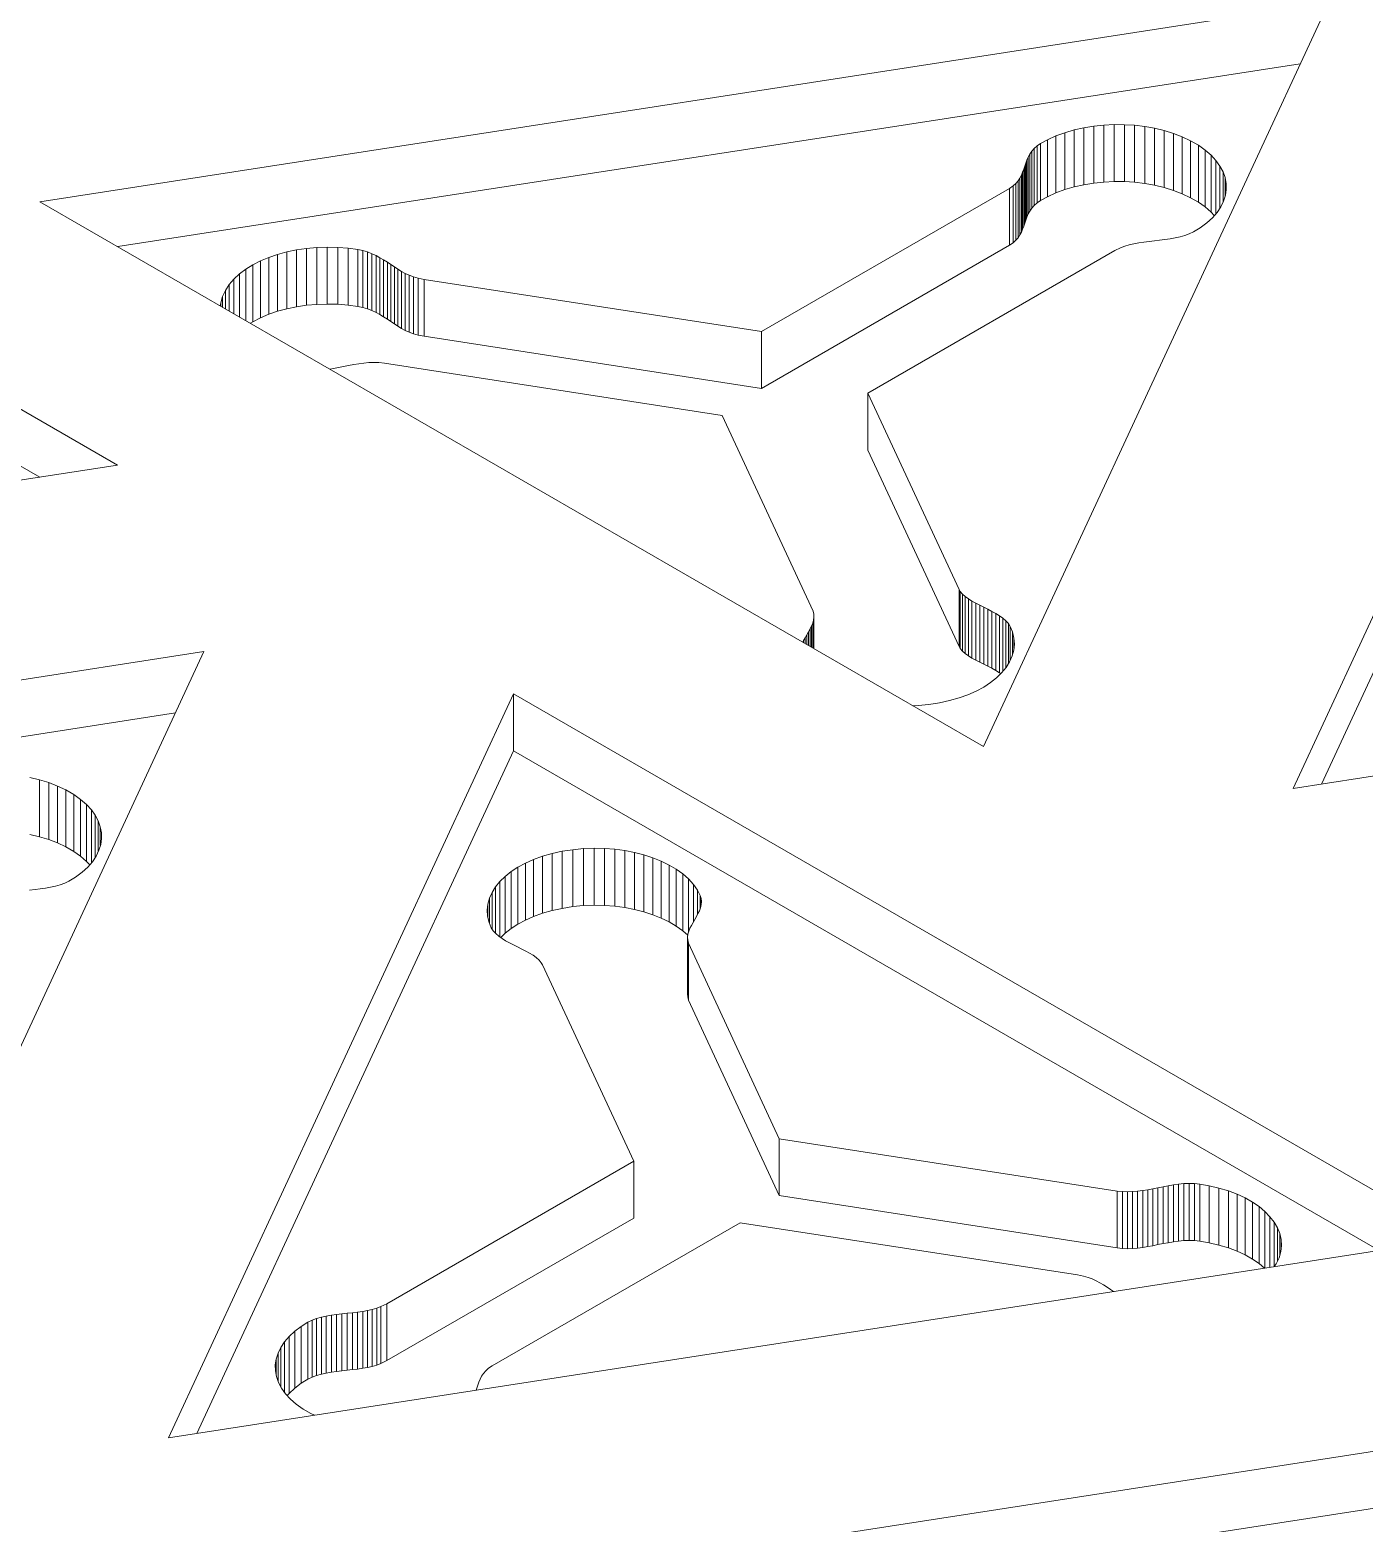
# Model space of a CAD drawing. Header units: inches. Extents: x 2.5 to 18.9, y 2.6 to 12.3.
# Drawn here: x 5.254 to 6.45, y 6.113 to 7.452 of the extents above; entities that cross this region are included whole.
import ezdxf

# ---------------------------------------------------------------- set-up
doc = ezdxf.new("R2010")
doc.units = ezdxf.units.IN
doc.header["$MEASUREMENT"] = 0

# ---------------------------------------------------------------- blocks, each defined once
blk = doc.blocks.new('A$C39963D99')
at = {"color": 0, "linetype": 'Continuous', "lineweight": 0, "extrusion": (3.33067e-16, 0.816497, 0.57735)}
for p, q in [((7.623, -3.0515), (8.4687, -3.5397)), ((8.399, -3.5505), (7.623, -3.1025)), ((8.3991, -3.3036), (9.5542, -3.1249)), ((9.5542, -3.1249), (9.2447, -3.7918)), ((9.5223, -3.8295), (9.8317, -3.1626)), ((9.5287, -3.1799), (8.4688, -3.3438)), ((9.8317, -3.2137), (9.5478, -3.8256)), ((9.3178, -3.2417), (9.3262, -3.2393)), ((9.3262, -3.2393), (9.3349, -3.2373)), ((9.3262, -3.2903), (9.3262, -3.2393)), ((9.3349, -3.2373), (9.3438, -3.2359)), ((9.3349, -3.2884), (9.3349, -3.2373)), ((9.3438, -3.2359), (9.3528, -3.235)), ((9.3438, -3.2869), (9.3438, -3.2359)), ((9.3528, -3.235), (9.362, -3.2345)), ((9.3528, -3.286), (9.3528, -3.235)), ((9.362, -3.2856), (9.362, -3.2345)), ((9.362, -3.2345), (9.3711, -3.2346)), ((9.3711, -3.2856), (9.3711, -3.2346)), ((9.3711, -3.2346), (9.3803, -3.2351)), ((9.3803, -3.2862), (9.3803, -3.2351)), ((9.3803, -3.2351), (9.3893, -3.2362)), ((9.3893, -3.2872), (9.3893, -3.2362)), ((9.3893, -3.2362), (9.3981, -3.2378)), ((9.3981, -3.2888), (9.3981, -3.2378)), ((9.3981, -3.2378), (9.4067, -3.2398)), ((9.2928, -3.2536), (9.2959, -3.2514)), ((9.2959, -3.2514), (9.3022, -3.248)), ((9.2959, -3.3025), (9.2959, -3.2514)), ((9.3022, -3.248), (9.3098, -3.2446)), ((9.3022, -3.2991), (9.3022, -3.248)), ((9.3098, -3.2446), (9.3178, -3.2417)), ((9.3098, -3.2956), (9.3098, -3.2446)), ((9.3178, -3.2927), (9.3178, -3.2417)), ((9.4067, -3.2908), (9.4067, -3.2398)), ((9.4067, -3.2398), (9.415, -3.2423)), ((9.415, -3.2934), (9.415, -3.2423)), ((9.415, -3.2423), (9.423, -3.2454)), ((9.423, -3.2964), (9.423, -3.2454)), ((9.423, -3.2454), (9.4305, -3.2489)), ((9.4305, -3.3), (9.4305, -3.2489)), ((9.4305, -3.2489), (9.4374, -3.2529)), ((9.2838, -3.2663), (9.285, -3.2636)), ((9.285, -3.2636), (9.2864, -3.261)), ((9.285, -3.3146), (9.285, -3.2636)), ((9.2864, -3.261), (9.2881, -3.2584)), ((9.2864, -3.312), (9.2864, -3.261)), ((9.2881, -3.2584), (9.2902, -3.256)), ((9.2881, -3.3094), (9.2881, -3.2584)), ((9.2902, -3.256), (9.2928, -3.2536)), ((9.2902, -3.307), (9.2902, -3.256)), ((9.2928, -3.3047), (9.2928, -3.2536)), ((9.4374, -3.304), (9.4374, -3.2529)), ((9.4374, -3.2529), (9.4436, -3.2573)), ((9.4436, -3.3083), (9.4436, -3.2573)), ((9.4436, -3.2573), (9.4488, -3.2619)), ((9.4488, -3.3129), (9.4488, -3.2619)), ((9.4488, -3.2619), (9.4532, -3.2666)), ((9.2788, -3.2798), (9.2799, -3.2772)), ((9.2799, -3.2772), (9.2809, -3.2745)), ((9.2799, -3.3282), (9.2799, -3.2772)), ((9.2809, -3.2745), (9.2818, -3.2718)), ((9.2809, -3.3255), (9.2809, -3.2745)), ((9.2818, -3.2718), (9.2828, -3.269)), ((9.2818, -3.3228), (9.2818, -3.2718)), ((9.2828, -3.269), (9.2838, -3.2663)), ((9.2828, -3.32), (9.2828, -3.269)), ((9.2838, -3.3173), (9.2838, -3.2663)), ((9.4532, -3.3143), (9.4532, -3.2666)), ((9.4532, -3.2666), (9.4568, -3.2716)), ((9.4568, -3.3093), (9.4568, -3.2716)), ((9.4568, -3.2716), (9.4595, -3.2767)), ((9.4595, -3.3041), (9.4595, -3.2767)), ((9.4595, -3.2767), (9.4613, -3.2819)), ((9.0458, -3.42), (9.2682, -3.2916)), ((9.2682, -3.2916), (9.2714, -3.2894)), ((9.2682, -3.3426), (9.2682, -3.2916)), ((9.2714, -3.2894), (9.2738, -3.2872)), ((9.2714, -3.3404), (9.2714, -3.2894)), ((9.2738, -3.2872), (9.2758, -3.2848)), ((9.2738, -3.3382), (9.2738, -3.2872)), ((9.2758, -3.2848), (9.2774, -3.2824)), ((9.2758, -3.3359), (9.2758, -3.2848)), ((9.2774, -3.2824), (9.2788, -3.2798)), ((9.2774, -3.3334), (9.2774, -3.2824)), ((9.2788, -3.3308), (9.2788, -3.2798)), ((9.3178, -3.2927), (9.3098, -3.2956)), ((9.3262, -3.2903), (9.3178, -3.2927)), ((9.3349, -3.2884), (9.3262, -3.2903)), ((9.3438, -3.2869), (9.3349, -3.2884)), ((9.3528, -3.286), (9.3438, -3.2869)), ((9.362, -3.2856), (9.3528, -3.286)), ((9.3711, -3.2856), (9.362, -3.2856)), ((9.3803, -3.2862), (9.3711, -3.2856)), ((9.3893, -3.2872), (9.3803, -3.2862)), ((9.3981, -3.2888), (9.3893, -3.2872)), ((9.4067, -3.2908), (9.3981, -3.2888)), ((9.415, -3.2934), (9.4067, -3.2908)), ((9.4613, -3.2988), (9.4613, -3.2819)), ((9.4613, -3.2819), (9.4623, -3.2872)), ((9.4624, -3.2925), (9.4616, -3.2978)), ((9.4623, -3.2933), (9.4623, -3.2872)), ((9.4623, -3.2872), (9.4624, -3.2925)), ((9.2447, -3.7918), (8.3991, -3.3036)), ((9.2928, -3.3047), (9.2902, -3.307)), ((9.2959, -3.3025), (9.2928, -3.3047)), ((9.3022, -3.2991), (9.2959, -3.3025)), ((9.3098, -3.2956), (9.3022, -3.2991)), ((9.423, -3.2964), (9.415, -3.2934)), ((9.4305, -3.3), (9.423, -3.2964)), ((9.4374, -3.304), (9.4305, -3.3)), ((9.4436, -3.3083), (9.4374, -3.304)), ((9.46, -3.303), (9.4575, -3.3081)), ((9.4616, -3.2978), (9.46, -3.303)), ((9.2838, -3.3173), (9.2828, -3.32)), ((9.285, -3.3146), (9.2838, -3.3173)), ((9.2864, -3.312), (9.285, -3.3146)), ((9.2881, -3.3094), (9.2864, -3.312)), ((9.2902, -3.307), (9.2881, -3.3094)), ((9.4488, -3.3129), (9.4436, -3.3083)), ((9.45, -3.318), (9.4449, -3.3226)), ((9.4517, -3.316), (9.4488, -3.3129)), ((9.4542, -3.3132), (9.45, -3.318)), ((9.4575, -3.3081), (9.4542, -3.3132)), ((9.2788, -3.3308), (9.2774, -3.3334)), ((9.2799, -3.3282), (9.2788, -3.3308)), ((9.2809, -3.3255), (9.2799, -3.3282)), ((9.2818, -3.3228), (9.2809, -3.3255)), ((9.2828, -3.32), (9.2818, -3.3228)), ((9.4293, -3.3324), (9.4253, -3.3339)), ((9.4331, -3.3306), (9.4293, -3.3324)), ((9.439, -3.327), (9.4331, -3.3306)), ((9.4449, -3.3226), (9.439, -3.327)), ((8.629, -3.3467), (8.638, -3.3454)), ((8.638, -3.3454), (8.6472, -3.3446)), ((8.638, -3.3964), (8.638, -3.3454)), ((8.6472, -3.3446), (8.6565, -3.3442)), ((8.6472, -3.3956), (8.6472, -3.3446)), ((8.6565, -3.3953), (8.6565, -3.3442)), ((8.6565, -3.3442), (8.666, -3.3445)), ((8.666, -3.3955), (8.666, -3.3445)), ((8.666, -3.3445), (8.6755, -3.3452)), ((8.6755, -3.3963), (8.6755, -3.3452)), ((8.6755, -3.3452), (8.6839, -3.3464)), ((9.2682, -3.3426), (9.0458, -3.471)), ((9.2714, -3.3404), (9.2682, -3.3426)), ((9.2738, -3.3382), (9.2714, -3.3404)), ((9.2758, -3.3359), (9.2738, -3.3382)), ((9.2774, -3.3334), (9.2758, -3.3359)), ((9.3676, -3.3448), (9.3625, -3.3473)), ((9.3714, -3.3434), (9.3676, -3.3448)), ((9.3754, -3.3422), (9.3714, -3.3434)), ((9.3797, -3.3413), (9.3754, -3.3422)), ((9.3841, -3.3405), (9.3797, -3.3413)), ((9.3886, -3.3398), (9.3841, -3.3405)), ((9.3933, -3.3393), (9.3886, -3.3398)), ((9.398, -3.3387), (9.3933, -3.3393)), ((9.4027, -3.3382), (9.398, -3.3387)), ((9.4074, -3.3376), (9.4027, -3.3382)), ((9.4121, -3.3369), (9.4074, -3.3376)), ((9.4167, -3.3361), (9.4121, -3.3369)), ((9.4211, -3.3351), (9.4167, -3.3361)), ((9.4253, -3.3339), (9.4211, -3.3351)), ((8.5899, -3.3601), (8.5968, -3.3566)), ((8.5968, -3.3566), (8.6042, -3.3535)), ((8.5968, -3.4077), (8.5968, -3.3566)), ((8.6042, -3.3535), (8.6121, -3.3508)), ((8.6042, -3.4045), (8.6042, -3.3535)), ((8.6121, -3.3508), (8.6204, -3.3485)), ((8.6121, -3.4018), (8.6121, -3.3508)), ((8.6204, -3.3485), (8.629, -3.3467)), ((8.6204, -3.3996), (8.6204, -3.3485)), ((8.629, -3.3978), (8.629, -3.3467)), ((8.6839, -3.3974), (8.6839, -3.3464)), ((8.6839, -3.3464), (8.6885, -3.3474)), ((8.6885, -3.3984), (8.6885, -3.3474)), ((8.6885, -3.3474), (8.6927, -3.3486)), ((8.6927, -3.3997), (8.6927, -3.3486)), ((8.6927, -3.3486), (8.6967, -3.3502)), ((8.6967, -3.4012), (8.6967, -3.3502)), ((8.6967, -3.3502), (8.7004, -3.3519)), ((8.7004, -3.4029), (8.7004, -3.3519)), ((8.7004, -3.3519), (8.7039, -3.3538)), ((8.7039, -3.4048), (8.7039, -3.3538)), ((8.7039, -3.3538), (8.7072, -3.3558)), ((8.7072, -3.4068), (8.7072, -3.3558)), ((8.7072, -3.3558), (8.7105, -3.3579)), ((8.7105, -3.4089), (8.7105, -3.3579)), ((8.7105, -3.3579), (8.7136, -3.36)), ((9.3625, -3.3473), (9.1412, -3.4751)), ((8.5687, -3.3778), (8.5729, -3.3729)), ((8.5729, -3.3729), (8.5779, -3.3683)), ((8.5729, -3.404), (8.5729, -3.3729)), ((8.5779, -3.3683), (8.5836, -3.364)), ((8.5779, -3.4068), (8.5779, -3.3683)), ((8.5836, -3.364), (8.5899, -3.3601)), ((8.5836, -3.4101), (8.5836, -3.364)), ((8.5899, -3.4112), (8.5899, -3.3601)), ((8.7136, -3.411), (8.7136, -3.36)), ((8.7136, -3.36), (8.7168, -3.3621)), ((8.7168, -3.4131), (8.7168, -3.3621)), ((8.7168, -3.3621), (8.72, -3.3641)), ((8.72, -3.4152), (8.72, -3.3641)), ((8.72, -3.3641), (8.7232, -3.3661)), ((8.7232, -3.4171), (8.7232, -3.3661)), ((8.7232, -3.3661), (8.7266, -3.3679)), ((8.7266, -3.4189), (8.7266, -3.3679)), ((8.7266, -3.3679), (8.7302, -3.3695)), ((8.7302, -3.4206), (8.7302, -3.3695)), ((8.7302, -3.3695), (8.7339, -3.371)), ((8.7339, -3.422), (8.7339, -3.371)), ((8.7339, -3.371), (8.738, -3.3721)), ((8.738, -3.4232), (8.738, -3.3721)), ((8.738, -3.3721), (8.7434, -3.3732)), ((8.5627, -3.3886), (8.5653, -3.3831)), ((8.5653, -3.3831), (8.5687, -3.3778)), ((8.5653, -3.3995), (8.5653, -3.3831)), ((8.5687, -3.4015), (8.5687, -3.3778)), ((8.7434, -3.4242), (8.7434, -3.3732)), ((8.7434, -3.3732), (9.0458, -3.42)), ((8.5608, -3.397), (8.5612, -3.3941)), ((8.5612, -3.3941), (8.5627, -3.3886)), ((8.5612, -3.3972), (8.5612, -3.3941)), ((8.5627, -3.3981), (8.5627, -3.3886)), ((8.6204, -3.3996), (8.6121, -3.4018)), ((8.629, -3.3978), (8.6204, -3.3996)), ((8.638, -3.3964), (8.629, -3.3978)), ((8.6472, -3.3956), (8.638, -3.3964)), ((8.6565, -3.3953), (8.6472, -3.3956)), ((8.666, -3.3955), (8.6565, -3.3953)), ((8.6755, -3.3963), (8.666, -3.3955)), ((8.6839, -3.3974), (8.6755, -3.3963)), ((8.6885, -3.3984), (8.6839, -3.3974)), ((8.6927, -3.3997), (8.6885, -3.3984)), ((8.6967, -3.4012), (8.6927, -3.3997)), ((8.5899, -3.4112), (8.5878, -3.4125)), ((8.5968, -3.4077), (8.5899, -3.4112)), ((8.6042, -3.4045), (8.5968, -3.4077)), ((8.6121, -3.4018), (8.6042, -3.4045)), ((8.7004, -3.4029), (8.6967, -3.4012)), ((8.7039, -3.4048), (8.7004, -3.4029)), ((8.7072, -3.4068), (8.7039, -3.4048)), ((8.7105, -3.4089), (8.7072, -3.4068)), ((8.7136, -3.411), (8.7105, -3.4089)), ((8.7168, -3.4131), (8.7136, -3.411)), ((8.72, -3.4152), (8.7168, -3.4131)), ((8.7232, -3.4171), (8.72, -3.4152)), ((8.7266, -3.4189), (8.7232, -3.4171)), ((8.7302, -3.4206), (8.7266, -3.4189)), ((8.7339, -3.422), (8.7302, -3.4206)), ((8.738, -3.4232), (8.7339, -3.422)), ((8.7434, -3.4242), (8.738, -3.4232)), ((9.0458, -3.471), (8.7434, -3.4242)), ((9.0458, -3.471), (9.0458, -3.42)), ((8.6621, -3.4531), (8.659, -3.4536)), ((8.6667, -3.4522), (8.6621, -3.4531)), ((8.6713, -3.4513), (8.6667, -3.4522)), ((8.6758, -3.4504), (8.6713, -3.4513)), ((8.6804, -3.4496), (8.6758, -3.4504)), ((8.6849, -3.4488), (8.6804, -3.4496)), ((8.6894, -3.4482), (8.6849, -3.4488)), ((8.6939, -3.4478), (8.6894, -3.4482)), ((8.6985, -3.4477), (8.6939, -3.4478)), ((8.703, -3.4478), (8.6985, -3.4477)), ((8.708, -3.4484), (8.703, -3.4478)), ((9.0107, -3.4952), (8.708, -3.4484)), ((9.1412, -3.5262), (9.1412, -3.4751)), ((9.1412, -3.4751), (9.2229, -3.6513)), ((9.0921, -3.6705), (9.0107, -3.4952)), ((9.2229, -3.7023), (9.1412, -3.5262)), ((8.4687, -3.5397), (7.3136, -3.7184)), ((9.2229, -3.7023), (9.2229, -3.6513)), ((9.2229, -3.6513), (9.2239, -3.653)), ((9.2239, -3.7041), (9.2239, -3.653)), ((9.2239, -3.653), (9.226, -3.6554)), ((10.6774, -3.6508), (9.5223, -3.8295)), ((9.226, -3.7064), (9.226, -3.6554)), ((9.226, -3.6554), (9.2284, -3.6576)), ((9.2284, -3.7086), (9.2284, -3.6576)), ((9.2284, -3.6576), (9.2313, -3.6596)), ((9.2313, -3.7106), (9.2313, -3.6596)), ((9.2313, -3.6596), (9.2345, -3.6616)), ((9.2345, -3.7126), (9.2345, -3.6616)), ((9.2345, -3.6616), (9.2379, -3.6635)), ((9.2379, -3.7145), (9.2379, -3.6635)), ((9.2379, -3.6635), (9.2415, -3.6653)), ((9.2415, -3.7163), (9.2415, -3.6653)), ((9.2415, -3.6653), (9.2451, -3.6671)), ((9.2451, -3.7181), (9.2451, -3.6671)), ((9.2451, -3.6671), (9.2488, -3.6689)), ((9.0918, -3.6813), (9.0925, -3.6787)), ((9.0928, -3.6734), (9.0921, -3.6705)), ((9.0925, -3.6787), (9.0929, -3.676)), ((9.0925, -3.7039), (9.0925, -3.6787)), ((9.0929, -3.676), (9.0928, -3.6734)), ((9.0929, -3.7041), (9.0929, -3.676)), ((9.2488, -3.72), (9.2488, -3.6689)), ((9.2488, -3.6689), (9.2524, -3.6708)), ((9.2524, -3.7218), (9.2524, -3.6708)), ((9.2524, -3.6708), (9.2559, -3.6727)), ((9.2559, -3.7238), (9.2559, -3.6727)), ((9.2559, -3.6727), (9.2592, -3.6748)), ((9.2592, -3.7258), (9.2592, -3.6748)), ((9.2592, -3.6748), (9.2622, -3.6769)), ((9.2622, -3.7245), (9.2622, -3.6769)), ((9.2622, -3.6769), (9.2648, -3.6792)), ((9.2648, -3.7212), (9.2648, -3.6792)), ((9.2648, -3.6792), (9.2671, -3.6816)), ((9.0835, -3.697), (9.0849, -3.6944)), ((9.0849, -3.6944), (9.0864, -3.6917)), ((9.0849, -3.6995), (9.0849, -3.6944)), ((9.0864, -3.6917), (9.088, -3.6891)), ((9.0864, -3.7004), (9.0864, -3.6917)), ((9.088, -3.6891), (9.0894, -3.6865)), ((9.088, -3.7013), (9.088, -3.6891)), ((9.0894, -3.6865), (9.0907, -3.6839)), ((9.0894, -3.7021), (9.0894, -3.6865)), ((9.0907, -3.6839), (9.0918, -3.6813)), ((9.0907, -3.7029), (9.0907, -3.6839)), ((9.0918, -3.7035), (9.0918, -3.6813)), ((9.2671, -3.7178), (9.2671, -3.6816)), ((9.2671, -3.6816), (9.2688, -3.6843)), ((9.2688, -3.7146), (9.2688, -3.6843)), ((9.2688, -3.6843), (9.2708, -3.6891)), ((9.2708, -3.7097), (9.2708, -3.6891)), ((9.2708, -3.6891), (9.2721, -3.6947)), ((7.391, -3.8856), (8.5461, -3.7069)), ((8.5461, -3.7069), (8.2366, -4.3738)), ((9.0829, -3.6984), (9.0835, -3.697)), ((9.0835, -3.6987), (9.0835, -3.697)), ((9.2239, -3.7041), (9.2229, -3.7023)), ((9.226, -3.7064), (9.2239, -3.7041)), ((9.2284, -3.7086), (9.226, -3.7064)), ((9.2719, -3.7055), (9.2705, -3.7108)), ((9.2725, -3.7001), (9.2719, -3.7055)), ((9.2721, -3.7037), (9.2721, -3.6947)), ((9.2721, -3.6947), (9.2725, -3.7001)), ((9.2313, -3.7106), (9.2284, -3.7086)), ((9.2345, -3.7126), (9.2313, -3.7106)), ((9.2379, -3.7145), (9.2345, -3.7126)), ((9.2415, -3.7163), (9.2379, -3.7145)), ((9.2451, -3.7181), (9.2415, -3.7163)), ((9.2488, -3.72), (9.2451, -3.7181)), ((9.2524, -3.7218), (9.2488, -3.72)), ((9.265, -3.721), (9.2611, -3.7258)), ((9.2682, -3.716), (9.265, -3.721)), ((9.2705, -3.7108), (9.2682, -3.716)), ((9.2564, -3.7303), (9.251, -3.7346)), ((9.2559, -3.7238), (9.2524, -3.7218)), ((9.2592, -3.7258), (9.2559, -3.7238)), ((9.2611, -3.7258), (9.2564, -3.7303)), ((9.2603, -3.7266), (9.2592, -3.7258)), ((8.5142, -4.4116), (8.8236, -3.7447)), ((8.8236, -3.7957), (8.8236, -3.7447)), ((8.8236, -3.7447), (9.6693, -4.2329)), ((9.2308, -3.7455), (9.2229, -3.7484)), ((9.2382, -3.7422), (9.2308, -3.7455)), ((9.245, -3.7386), (9.2382, -3.7422)), ((9.251, -3.7346), (9.245, -3.7386)), ((9.1862, -3.7552), (9.1816, -3.7554)), ((9.1958, -3.7543), (9.1862, -3.7552)), ((9.2053, -3.7528), (9.1958, -3.7543)), ((9.2143, -3.7508), (9.2053, -3.7528)), ((9.2229, -3.7484), (9.2143, -3.7508)), ((8.5206, -3.7619), (7.4607, -3.9259)), ((8.8236, -3.7957), (8.5397, -4.4076)), ((9.5996, -4.2437), (8.8236, -3.7957)), ((8.3901, -3.8198), (8.3987, -3.8218)), ((8.3987, -3.8728), (8.3987, -3.8218)), ((8.3987, -3.8218), (8.407, -3.8243)), ((8.407, -3.8754), (8.407, -3.8243)), ((8.407, -3.8243), (8.4149, -3.8274)), ((8.4149, -3.8784), (8.4149, -3.8274)), ((8.4149, -3.8274), (8.4224, -3.8309)), ((8.4224, -3.882), (8.4224, -3.8309)), ((8.4224, -3.8309), (8.4294, -3.8349)), ((8.4294, -3.886), (8.4294, -3.8349)), ((8.4294, -3.8349), (8.4355, -3.8393)), ((8.4355, -3.8903), (8.4355, -3.8393)), ((8.4355, -3.8393), (8.4408, -3.8439)), ((8.4408, -3.8949), (8.4408, -3.8439)), ((8.4408, -3.8439), (8.4452, -3.8486)), ((8.4452, -3.8963), (8.4452, -3.8486)), ((8.4452, -3.8486), (8.4487, -3.8536)), ((8.4487, -3.8913), (8.4487, -3.8536)), ((8.4487, -3.8536), (8.4514, -3.8587)), ((8.4514, -3.8861), (8.4514, -3.8587)), ((8.4514, -3.8587), (8.4532, -3.8639)), ((8.4532, -3.8808), (8.4532, -3.8639)), ((8.4532, -3.8639), (8.4542, -3.8692)), ((8.3987, -3.8728), (8.3901, -3.8708)), ((8.407, -3.8754), (8.3987, -3.8728)), ((8.4149, -3.8784), (8.407, -3.8754)), ((8.4224, -3.882), (8.4149, -3.8784)), ((8.4536, -3.8798), (8.452, -3.885)), ((8.4543, -3.8745), (8.4536, -3.8798)), ((8.4542, -3.8753), (8.4542, -3.8692)), ((8.4542, -3.8692), (8.4543, -3.8745)), ((8.4294, -3.886), (8.4224, -3.882)), ((8.4355, -3.8903), (8.4294, -3.886)), ((8.4408, -3.8949), (8.4355, -3.8903)), ((8.4437, -3.898), (8.4408, -3.8949)), ((8.4461, -3.8952), (8.4419, -3.9)), ((8.4495, -3.8901), (8.4461, -3.8952)), ((8.452, -3.885), (8.4495, -3.8901)), ((8.8343, -3.8965), (8.8416, -3.8932)), ((8.8416, -3.8932), (8.8496, -3.8903)), ((8.8416, -3.9443), (8.8416, -3.8932)), ((8.8496, -3.8903), (8.8581, -3.8879)), ((8.8496, -3.9414), (8.8496, -3.8903)), ((8.8581, -3.8879), (8.8672, -3.8859)), ((8.8581, -3.9389), (8.8581, -3.8879)), ((8.8672, -3.8859), (8.8767, -3.8845)), ((8.8672, -3.937), (8.8672, -3.8859)), ((8.8767, -3.8845), (8.8863, -3.8835)), ((8.8767, -3.9355), (8.8767, -3.8845)), ((8.8863, -3.8835), (8.8958, -3.8832)), ((8.8863, -3.9346), (8.8863, -3.8835)), ((8.8958, -3.9342), (8.8958, -3.8832)), ((8.8958, -3.8832), (8.9052, -3.8834)), ((8.9052, -3.9344), (8.9052, -3.8834)), ((8.9052, -3.8834), (8.9144, -3.8841)), ((8.9144, -3.9351), (8.9144, -3.8841)), ((8.9144, -3.8841), (8.9234, -3.8853)), ((8.9234, -3.9363), (8.9234, -3.8853)), ((8.9234, -3.8853), (8.9321, -3.887)), ((8.9321, -3.938), (8.9321, -3.887)), ((8.9321, -3.887), (8.9405, -3.8891)), ((8.9405, -3.9402), (8.9405, -3.8891)), ((8.9405, -3.8891), (8.9485, -3.8917)), ((8.9485, -3.9428), (8.9485, -3.8917)), ((8.9485, -3.8917), (8.956, -3.8948)), ((8.956, -3.9458), (8.956, -3.8948)), ((8.956, -3.8948), (8.963, -3.8982)), ((8.4369, -3.9046), (8.431, -3.909)), ((8.4419, -3.9), (8.4369, -3.9046)), ((8.8113, -3.913), (8.816, -3.9084)), ((8.816, -3.9084), (8.8214, -3.9041)), ((8.816, -3.9594), (8.816, -3.9084)), ((8.8214, -3.9041), (8.8275, -3.9001)), ((8.8214, -3.9552), (8.8214, -3.9041)), ((8.8275, -3.9001), (8.8343, -3.8965)), ((8.8275, -3.9512), (8.8275, -3.9001)), ((8.8343, -3.9475), (8.8343, -3.8965)), ((8.963, -3.9492), (8.963, -3.8982)), ((8.963, -3.8982), (8.9695, -3.902)), ((8.9695, -3.953), (8.9695, -3.902)), ((8.9695, -3.902), (8.9753, -3.9062)), ((8.9753, -3.9572), (8.9753, -3.9062)), ((8.9753, -3.9062), (8.9805, -3.9107)), ((8.3947, -3.9202), (8.3899, -3.9207)), ((8.3994, -3.9196), (8.3947, -3.9202)), ((8.404, -3.9189), (8.3994, -3.9196)), ((8.4086, -3.9181), (8.404, -3.9189)), ((8.413, -3.9171), (8.4086, -3.9181)), ((8.4173, -3.9159), (8.413, -3.9171)), ((8.4213, -3.9144), (8.4173, -3.9159)), ((8.4251, -3.9126), (8.4213, -3.9144)), ((8.431, -3.909), (8.4251, -3.9126)), ((8.8043, -3.9227), (8.8074, -3.9177)), ((8.8074, -3.9177), (8.8113, -3.913)), ((8.8074, -3.9593), (8.8074, -3.9177)), ((8.8113, -3.9626), (8.8113, -3.913)), ((8.9805, -3.958), (8.9805, -3.9107)), ((8.9805, -3.9107), (8.9849, -3.9155)), ((8.9849, -3.9489), (8.9849, -3.9155)), ((8.9849, -3.9155), (8.9885, -3.9207)), ((8.9885, -3.9425), (8.9885, -3.9207)), ((8.9885, -3.9207), (8.991, -3.9254)), ((8.8, -3.9386), (8.8005, -3.9332)), ((8.8005, -3.9332), (8.802, -3.9279)), ((8.8005, -3.9449), (8.8005, -3.9332)), ((8.802, -3.9279), (8.8043, -3.9227)), ((8.802, -3.9504), (8.802, -3.9279)), ((8.8043, -3.9554), (8.8043, -3.9227)), ((8.8863, -3.9346), (8.8767, -3.9355)), ((8.8958, -3.9342), (8.8863, -3.9346)), ((8.9052, -3.9344), (8.8958, -3.9342)), ((8.9144, -3.9351), (8.9052, -3.9344)), ((8.9234, -3.9363), (8.9144, -3.9351)), ((8.991, -3.9369), (8.991, -3.9254)), ((8.991, -3.9254), (8.9918, -3.9282)), ((8.9918, -3.9337), (8.9912, -3.9364)), ((8.9918, -3.9337), (8.9918, -3.9282)), ((8.9918, -3.9282), (8.9921, -3.931)), ((8.9921, -3.931), (8.9918, -3.9337)), ((8.8004, -3.9441), (8.8, -3.9386)), ((8.8017, -3.9496), (8.8004, -3.9441)), ((8.8343, -3.9475), (8.8275, -3.9512)), ((8.8416, -3.9443), (8.8343, -3.9475)), ((8.8496, -3.9414), (8.8416, -3.9443)), ((8.8581, -3.9389), (8.8496, -3.9414)), ((8.8672, -3.937), (8.8581, -3.9389)), ((8.8767, -3.9355), (8.8672, -3.937)), ((8.9321, -3.938), (8.9234, -3.9363)), ((8.9405, -3.9402), (8.9321, -3.938)), ((8.9485, -3.9428), (8.9405, -3.9402)), ((8.956, -3.9458), (8.9485, -3.9428)), ((8.963, -3.9492), (8.956, -3.9458)), ((8.986, -3.947), (8.9845, -3.9496)), ((8.9875, -3.9444), (8.986, -3.947)), ((8.9889, -3.9417), (8.9875, -3.9444)), ((8.9902, -3.9391), (8.9889, -3.9417)), ((8.9912, -3.9364), (8.9902, -3.9391)), ((8.8037, -3.9544), (8.8017, -3.9496)), ((8.8054, -3.9571), (8.8037, -3.9544)), ((8.8076, -3.9596), (8.8054, -3.9571)), ((8.8103, -3.9618), (8.8076, -3.9596)), ((8.8133, -3.964), (8.8103, -3.9618)), ((8.816, -3.9594), (8.8122, -3.9632)), ((8.8214, -3.9552), (8.816, -3.9594)), ((8.8275, -3.9512), (8.8214, -3.9552)), ((8.9695, -3.953), (8.963, -3.9492)), ((8.9753, -3.9572), (8.9695, -3.953)), ((8.9798, -3.9611), (8.9753, -3.9572)), ((8.9799, -3.9601), (8.9795, -3.9627)), ((8.9807, -3.9575), (8.9799, -3.9601)), ((8.9817, -3.9549), (8.9807, -3.9575)), ((8.983, -3.9523), (8.9817, -3.9549)), ((8.9845, -3.9496), (8.983, -3.9523)), ((8.8165, -3.966), (8.8133, -3.964)), ((8.82, -3.9679), (8.8165, -3.966)), ((8.8236, -3.9698), (8.82, -3.9679)), ((8.8273, -3.9716), (8.8236, -3.9698)), ((8.831, -3.9735), (8.8273, -3.9716)), ((8.8346, -3.9753), (8.831, -3.9735)), ((8.838, -3.9772), (8.8346, -3.9753)), ((8.9795, -4.0137), (8.9795, -3.9627)), ((8.9795, -3.9627), (8.9797, -3.9653)), ((8.9797, -4.0164), (8.9797, -3.9653)), ((8.9797, -3.9653), (8.9804, -3.9682)), ((8.9804, -4.0192), (8.9804, -3.9682)), ((8.9804, -3.9682), (9.0618, -4.1435)), ((8.8411, -3.9791), (8.838, -3.9772)), ((8.844, -3.9812), (8.8411, -3.9791)), ((8.8465, -3.9834), (8.844, -3.9812)), ((8.8485, -3.9857), (8.8465, -3.9834)), ((8.8496, -3.9875), (8.8485, -3.9857)), ((8.9313, -4.1636), (8.8496, -3.9875)), ((8.9797, -4.0164), (8.9795, -4.0137)), ((8.9804, -4.0192), (8.9797, -4.0164)), ((9.0618, -4.1945), (8.9804, -4.0192)), ((9.0618, -4.1945), (9.0618, -4.1435)), ((9.0618, -4.1435), (9.3645, -4.1904)), ((8.71, -4.2914), (8.9313, -4.1636)), ((8.9313, -4.2146), (8.9313, -4.1636)), ((9.3875, -4.1899), (9.3921, -4.1892)), ((9.3921, -4.1892), (9.3966, -4.1883)), ((9.3921, -4.2402), (9.3921, -4.1892)), ((9.3966, -4.1883), (9.4012, -4.1874)), ((9.3966, -4.2394), (9.3966, -4.1883)), ((9.4012, -4.1874), (9.4058, -4.1865)), ((9.4012, -4.2384), (9.4012, -4.1874)), ((9.4058, -4.1865), (9.4104, -4.1856)), ((9.4058, -4.2375), (9.4058, -4.1865)), ((9.4104, -4.1856), (9.415, -4.1849)), ((9.4104, -4.2367), (9.4104, -4.1856)), ((9.415, -4.1849), (9.4197, -4.1842)), ((9.415, -4.2359), (9.415, -4.1849)), ((9.4197, -4.1842), (9.4244, -4.1838)), ((9.4197, -4.2353), (9.4197, -4.1842)), ((9.4244, -4.1838), (9.4291, -4.1836)), ((9.4244, -4.2348), (9.4244, -4.1838)), ((9.4291, -4.2347), (9.4291, -4.1836)), ((9.4291, -4.1836), (9.4339, -4.1837)), ((9.4339, -4.2348), (9.4339, -4.1837)), ((9.4339, -4.1837), (9.4387, -4.1842)), ((9.4387, -4.2352), (9.4387, -4.1842)), ((9.4387, -4.1842), (9.447, -4.1856)), ((9.447, -4.2367), (9.447, -4.1856)), ((9.447, -4.1856), (9.4559, -4.1877)), ((9.4559, -4.2388), (9.4559, -4.1877)), ((9.4559, -4.1877), (9.4643, -4.1903)), ((9.3645, -4.2414), (9.0618, -4.1945)), ((9.3645, -4.2414), (9.3645, -4.1904)), ((9.3645, -4.1904), (9.3695, -4.1909)), ((9.3695, -4.242), (9.3695, -4.1909)), ((9.3695, -4.1909), (9.374, -4.1911)), ((9.374, -4.1911), (9.3785, -4.1909)), ((9.374, -4.2421), (9.374, -4.1911)), ((9.3785, -4.1909), (9.383, -4.1905)), ((9.3785, -4.242), (9.3785, -4.1909)), ((9.383, -4.1905), (9.3875, -4.1899)), ((9.383, -4.2416), (9.383, -4.1905)), ((9.3875, -4.241), (9.3875, -4.1899)), ((9.4643, -4.2413), (9.4643, -4.1903)), ((9.4643, -4.1903), (9.4721, -4.1933)), ((9.4721, -4.2443), (9.4721, -4.1933)), ((9.4721, -4.1933), (9.4794, -4.1966)), ((9.4794, -4.2477), (9.4794, -4.1966)), ((9.4794, -4.1966), (9.4859, -4.2004)), ((9.4859, -4.2514), (9.4859, -4.2004)), ((9.4859, -4.2004), (9.4919, -4.2044)), ((8.9313, -4.2146), (8.71, -4.3424)), ((9.4919, -4.2555), (9.4919, -4.2044)), ((9.4919, -4.2044), (9.4971, -4.2088)), ((9.4971, -4.2595), (9.4971, -4.2088)), ((9.4971, -4.2088), (9.5016, -4.2134)), ((9.5016, -4.2588), (9.5016, -4.2134)), ((9.5016, -4.2134), (9.5053, -4.2182)), ((9.0266, -4.2188), (8.8043, -4.3472)), ((9.329, -4.2656), (9.0266, -4.2188)), ((9.5053, -4.2582), (9.5053, -4.2182)), ((9.5053, -4.2182), (9.5082, -4.2233)), ((9.5082, -4.2534), (9.5082, -4.2233)), ((9.5082, -4.2233), (9.5103, -4.2285)), ((9.5103, -4.2481), (9.5103, -4.2285)), ((9.5103, -4.2285), (9.5116, -4.2338)), ((9.6693, -4.2329), (8.5142, -4.4116)), ((9.3695, -4.242), (9.3645, -4.2414)), ((9.374, -4.2421), (9.3695, -4.242)), ((9.3785, -4.242), (9.374, -4.2421)), ((9.383, -4.2416), (9.3785, -4.242)), ((9.3875, -4.241), (9.383, -4.2416)), ((9.3921, -4.2402), (9.3875, -4.241)), ((9.3966, -4.2394), (9.3921, -4.2402)), ((9.4012, -4.2384), (9.3966, -4.2394)), ((9.4058, -4.2375), (9.4012, -4.2384)), ((9.4104, -4.2367), (9.4058, -4.2375)), ((9.415, -4.2359), (9.4104, -4.2367)), ((9.4197, -4.2353), (9.415, -4.2359)), ((9.4244, -4.2348), (9.4197, -4.2353)), ((9.4291, -4.2347), (9.4244, -4.2348)), ((9.4339, -4.2348), (9.4291, -4.2347)), ((9.4387, -4.2352), (9.4339, -4.2348)), ((9.447, -4.2367), (9.4387, -4.2352)), ((9.4559, -4.2388), (9.447, -4.2367)), ((9.4643, -4.2413), (9.4559, -4.2388)), ((9.4721, -4.2443), (9.4643, -4.2413)), ((9.5119, -4.2392), (9.5113, -4.2447)), ((9.5116, -4.2422), (9.5116, -4.2338)), ((9.5116, -4.2338), (9.5119, -4.2392)), ((9.4794, -4.2477), (9.4721, -4.2443)), ((9.4859, -4.2514), (9.4794, -4.2477)), ((9.4919, -4.2555), (9.4859, -4.2514)), ((9.4968, -4.2596), (9.4919, -4.2555)), ((9.5072, -4.2557), (9.5055, -4.2582)), ((9.5097, -4.2502), (9.5072, -4.2557)), ((9.5113, -4.2447), (9.5097, -4.2502)), ((9.3345, -4.2666), (9.329, -4.2656)), ((9.3385, -4.2678), (9.3345, -4.2666)), ((9.3423, -4.2692), (9.3385, -4.2678)), ((9.3458, -4.2708), (9.3423, -4.2692)), ((9.3492, -4.2727), (9.3458, -4.2708)), ((9.3525, -4.2746), (9.3492, -4.2727)), ((9.3557, -4.2767), (9.3525, -4.2746)), ((9.3588, -4.2788), (9.3557, -4.2767)), ((9.3614, -4.2805), (9.3588, -4.2788)), ((8.6928, -4.2975), (8.697, -4.2965)), ((8.697, -4.2965), (8.7011, -4.2954)), ((8.697, -4.3476), (8.697, -4.2965)), ((8.7011, -4.2954), (8.7048, -4.2939)), ((8.7011, -4.3464), (8.7011, -4.2954)), ((8.7048, -4.2939), (8.71, -4.2914)), ((8.7048, -4.345), (8.7048, -4.2939)), ((8.71, -4.3424), (8.71, -4.2914)), ((8.6334, -4.3117), (8.6393, -4.3081)), ((8.6393, -4.3081), (8.6431, -4.3063)), ((8.6393, -4.3591), (8.6393, -4.3081)), ((8.6431, -4.3063), (8.6471, -4.3048)), ((8.6431, -4.3573), (8.6431, -4.3063)), ((8.6471, -4.3048), (8.6514, -4.3036)), ((8.6471, -4.3559), (8.6471, -4.3048)), ((8.6514, -4.3036), (8.6558, -4.3026)), ((8.6514, -4.3546), (8.6514, -4.3036)), ((8.6558, -4.3026), (8.6604, -4.3018)), ((8.6558, -4.3537), (8.6558, -4.3026)), ((8.6604, -4.3018), (8.665, -4.3011)), ((8.6604, -4.3528), (8.6604, -4.3018)), ((8.665, -4.3011), (8.6697, -4.3006)), ((8.665, -4.3522), (8.665, -4.3011)), ((8.6697, -4.3006), (8.6745, -4.3)), ((8.6697, -4.3516), (8.6697, -4.3006)), ((8.6745, -4.3), (8.6792, -4.2995)), ((8.6745, -4.3511), (8.6745, -4.3)), ((8.6792, -4.2995), (8.6838, -4.2989)), ((8.6792, -4.3505), (8.6792, -4.2995)), ((8.6838, -4.2989), (8.6884, -4.2983)), ((8.6838, -4.35), (8.6838, -4.2989)), ((8.6884, -4.2983), (8.6928, -4.2975)), ((8.6884, -4.3493), (8.6884, -4.2983)), ((8.6928, -4.3485), (8.6928, -4.2975)), ((8.6183, -4.3256), (8.6225, -4.3207)), ((8.6225, -4.3207), (8.6275, -4.3161)), ((8.6225, -4.3718), (8.6225, -4.3207)), ((8.6275, -4.3161), (8.6334, -4.3117)), ((8.6275, -4.3671), (8.6275, -4.3161)), ((8.6334, -4.3627), (8.6334, -4.3117)), ((8.6108, -4.341), (8.6125, -4.3357)), ((8.6125, -4.3357), (8.6149, -4.3306)), ((8.6125, -4.3605), (8.6125, -4.3357)), ((8.6149, -4.3306), (8.6183, -4.3256)), ((8.6149, -4.3657), (8.6149, -4.3306)), ((8.6183, -4.3708), (8.6183, -4.3256)), ((8.6101, -4.3462), (8.6108, -4.341)), ((8.6102, -4.3515), (8.6101, -4.3462)), ((8.6108, -4.3551), (8.6108, -4.341)), ((8.6838, -4.35), (8.6792, -4.3505)), ((8.6884, -4.3493), (8.6838, -4.35)), ((8.6928, -4.3485), (8.6884, -4.3493)), ((8.697, -4.3476), (8.6928, -4.3485)), ((8.7011, -4.3464), (8.697, -4.3476)), ((8.7048, -4.345), (8.7011, -4.3464)), ((8.71, -4.3424), (8.7048, -4.345)), ((8.8011, -4.3493), (8.7987, -4.3516)), ((8.8043, -4.3472), (8.8011, -4.3493)), ((8.6112, -4.3568), (8.6102, -4.3515)), ((8.613, -4.362), (8.6112, -4.3568)), ((8.6157, -4.3671), (8.613, -4.362)), ((8.6334, -4.3627), (8.6275, -4.3671)), ((8.6393, -4.3591), (8.6334, -4.3627)), ((8.6431, -4.3573), (8.6393, -4.3591)), ((8.6471, -4.3559), (8.6431, -4.3573)), ((8.6514, -4.3546), (8.6471, -4.3559)), ((8.6558, -4.3537), (8.6514, -4.3546)), ((8.6604, -4.3528), (8.6558, -4.3537)), ((8.665, -4.3522), (8.6604, -4.3528)), ((8.6697, -4.3516), (8.665, -4.3522)), ((8.6745, -4.3511), (8.6697, -4.3516)), ((8.6792, -4.3505), (8.6745, -4.3511)), ((8.7926, -4.3616), (8.7916, -4.3643)), ((8.7937, -4.3589), (8.7926, -4.3616)), ((8.795, -4.3564), (8.7937, -4.3589)), ((8.7967, -4.3539), (8.795, -4.3564)), ((8.7987, -4.3516), (8.7967, -4.3539)), ((8.6192, -4.3721), (8.6157, -4.3671)), ((8.6236, -4.3769), (8.6192, -4.3721)), ((8.6225, -4.3718), (8.6207, -4.3738)), ((8.6275, -4.3671), (8.6225, -4.3718)), ((8.6289, -4.3815), (8.6236, -4.3769)), ((8.7906, -4.367), (8.79, -4.3689)), ((8.7916, -4.3643), (8.7906, -4.367)), ((8.635, -4.3858), (8.6289, -4.3815)), ((8.642, -4.3898), (8.635, -4.3858)), ((8.6451, -4.3913), (8.642, -4.3898)), ((8.5916, -4.5788), (9.7467, -4.4001)), ((9.7212, -4.4551), (8.6613, -4.619))]:
    blk.add_line(p, q, dxfattribs=at)

msp = doc.modelspace()

# ---------------------------------------------------------------- block references
msp.add_blockref('A$C39963D99', (-3.1356, 10.6011))

doc.saveas('drawing.dxf')
